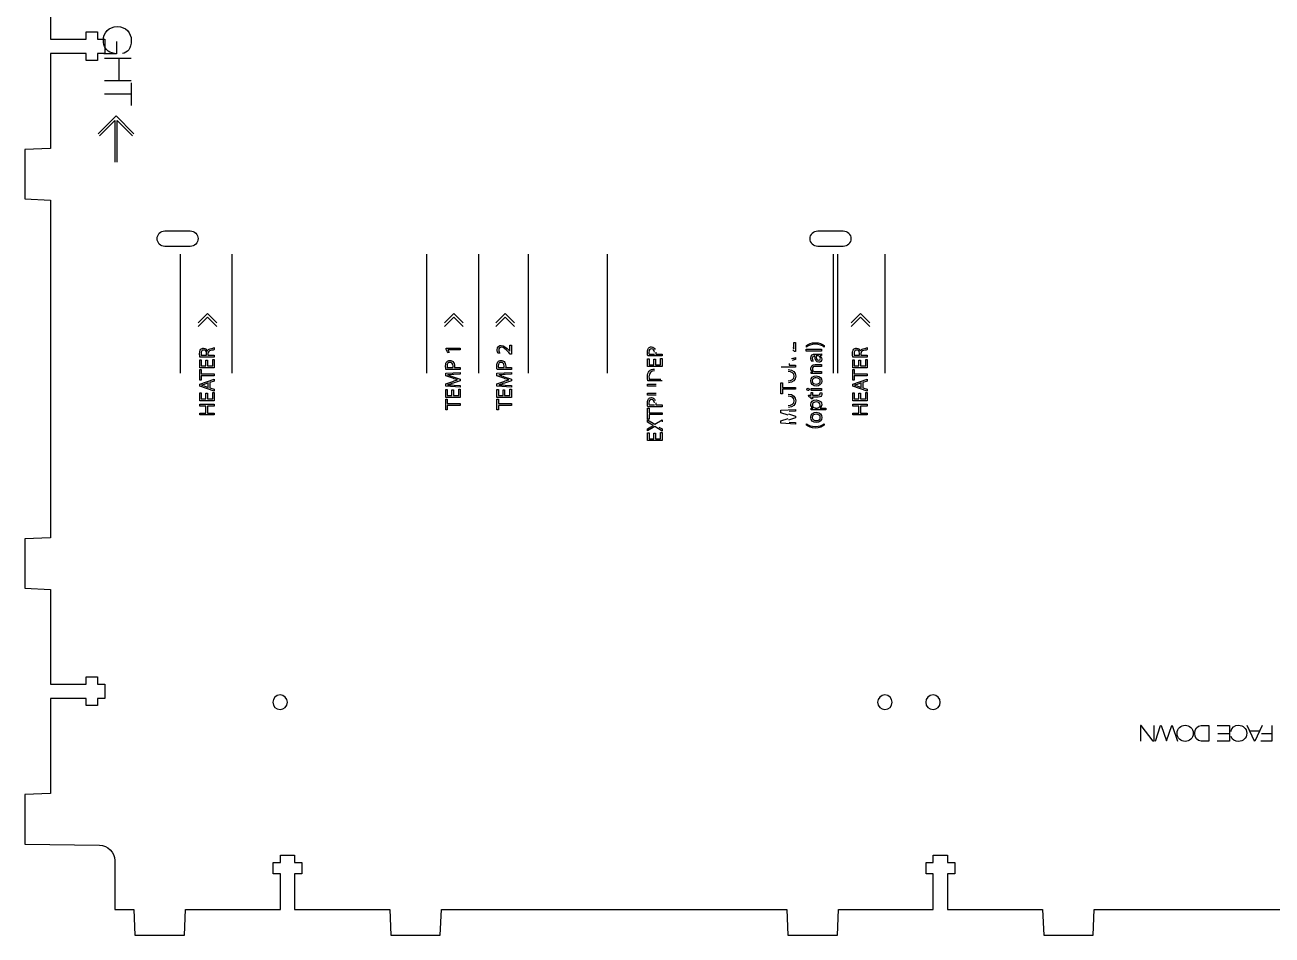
# Model space of a CAD drawing. Extents: x -1581 to 572, y -350 to 1591.
# Drawn here: x -1178 to -934.1, y -349.9 to -172 of the extents above; entities that cross this region are included whole.
import ezdxf

# ---------------------------------------------------------------- set-up
doc = ezdxf.new("R2010")
doc.units = 0
doc.layers.add('Cuts', color=1, linetype='Continuous', lineweight=25, true_color=0xff0000)
doc.layers.add('Text', color=5, linetype='Continuous', lineweight=25, true_color=0x0000ff)

msp = doc.modelspace()

# ---------------------------------------------------------------- linework, layer by layer
at = {"layer": 'Cuts', "color": 1, "lineweight": 25, "true_color": 0xff0000}
for p, q in [((-1173, -156.2), (-1173, -174.73)), ((-1173, -174.73), (-1165.98, -174.73)), ((-1165.98, -174.73), (-1165.98, -173.33)), ((-1165.98, -173.33), (-1163.78, -173.33)), ((-1163.78, -173.33), (-1163.78, -174.73)), ((-1163.78, -174.73), (-1162.34, -174.78)), ((-1162.34, -174.78), (-1162.34, -177.53)), ((-1165.98, -177.53), (-1173, -177.53)), ((-1173, -177.53), (-1173, -196.1)), ((-1165.98, -178.93), (-1165.98, -177.53)), ((-1162.34, -177.53), (-1163.78, -177.53)), ((-1163.78, -177.53), (-1163.78, -178.93)), ((-1163.78, -178.93), (-1165.98, -178.93)), ((-1173, -196.1), (-1177.98, -196.3)), ((-1177.98, -196.3), (-1177.98, -205.99)), ((-1177.98, -205.99), (-1173, -206.2)), ((-1173, -206.2), (-1173, -272.2)), ((-1173, -272.2), (-1177.98, -272.4)), ((-1177.98, -272.4), (-1177.98, -282.09)), ((-1177.98, -282.09), (-1173, -282.3)), ((-1173, -282.3), (-1173, -300.81)), ((-1165.98, -300.81), (-1165.98, -299.41)), ((-1165.98, -299.41), (-1163.78, -299.41)), ((-1163.78, -299.41), (-1163.78, -300.81)), ((-1173, -300.81), (-1165.98, -300.81)), ((-1163.78, -300.81), (-1162.34, -300.81)), ((-1162.34, -300.81), (-1162.34, -303.61)), ((-1165.98, -303.61), (-1173, -303.61)), ((-1173, -303.61), (-1173, -322.21)), ((-1165.98, -305.01), (-1165.98, -303.61)), ((-1162.34, -303.61), (-1163.78, -303.61)), ((-1163.78, -303.61), (-1163.78, -305.01)), ((-1163.78, -305.01), (-1165.98, -305.01)), ((-1173, -322.21), (-1177.98, -322.41)), ((-1177.98, -322.41), (-1177.98, -332.1)), ((-1177.98, -332.1), (-1163.42, -332.32)), ((-1160.42, -335.32), (-1160.42, -344.89)), ((-1129.44, -337.89), (-1129.44, -335.69)), ((-1129.44, -335.69), (-1128.04, -335.69)), ((-1128.04, -335.69), (-1128.04, -334.24)), ((-1128.04, -334.24), (-1125.24, -334.24)), ((-1125.24, -334.24), (-1125.24, -335.69)), ((-1125.24, -335.69), (-1123.84, -335.69)), ((-1123.84, -335.69), (-1123.84, -337.89)), ((-1001.77, -337.89), (-1001.77, -335.69)), ((-1001.77, -335.69), (-1000.37, -335.69)), ((-1000.37, -335.69), (-1000.37, -334.24)), ((-1000.37, -334.24), (-997.57, -334.24)), ((-997.57, -334.24), (-997.57, -335.69)), ((-997.57, -335.69), (-996.17, -335.69)), ((-996.17, -335.69), (-996.17, -337.89)), ((-1128.04, -337.89), (-1129.44, -337.89)), ((-1128.04, -344.9), (-1128.04, -337.89)), ((-1123.84, -337.89), (-1125.24, -337.89)), ((-1125.24, -337.89), (-1125.24, -344.9)), ((-1000.37, -337.89), (-1001.77, -337.89)), ((-1000.37, -344.9), (-1000.37, -337.89)), ((-996.17, -337.89), (-997.57, -337.89)), ((-997.57, -337.89), (-997.57, -344.9)), ((-1160.42, -344.89), (-1156.66, -344.88)), ((-1156.66, -344.88), (-1156.46, -349.87)), ((-1146.77, -349.87), (-1146.56, -344.9)), ((-1146.56, -344.9), (-1128.04, -344.9)), ((-1125.24, -344.9), (-1106.66, -344.9)), ((-1106.66, -344.9), (-1106.46, -349.87)), ((-1096.77, -349.87), (-1096.56, -344.9)), ((-1096.56, -344.9), (-1029, -344.88)), ((-1029, -344.88), (-1028.79, -349.87)), ((-1019.1, -349.87), (-1018.9, -344.9)), ((-1018.9, -344.9), (-1000.37, -344.9)), ((-997.57, -344.9), (-978.99, -344.9)), ((-978.99, -344.9), (-978.79, -349.87)), ((-969.1, -349.87), (-968.89, -344.9)), ((-968.89, -344.9), (-923.1, -344.9)), ((-1156.46, -349.87), (-1146.77, -349.87)), ((-1106.46, -349.87), (-1096.77, -349.87)), ((-1028.79, -349.87), (-1019.1, -349.87)), ((-978.79, -349.87), (-969.1, -349.87))]:
    msp.add_line(p, q, dxfattribs=at)
for points in [[(-1150.64, -212.25), (-1145.64, -212.25), (-1145.64, -212.25)], [(-1022.97, -212.25), (-1017.97, -212.25), (-1017.97, -212.25)], [(-1145.64, -215.25), (-1150.64, -215.25)], [(-1017.97, -215.25), (-1022.97, -215.25)]]:
    msp.add_lwpolyline(points, dxfattribs=at)
for points in [[(-1152.14, -213.75), (-1152.14, -212.92), (-1151.47, -212.25), (-1150.64, -212.25)], [(-1150.64, -215.25), (-1151.47, -215.25), (-1152.14, -214.58), (-1152.14, -213.75)], [(-1145.64, -212.25), (-1144.81, -212.25), (-1144.14, -212.92), (-1144.14, -213.75)], [(-1144.14, -213.75), (-1144.14, -214.58), (-1144.81, -215.25), (-1145.64, -215.25)], [(-1024.47, -213.75), (-1024.47, -212.92), (-1023.8, -212.25), (-1022.97, -212.25)], [(-1022.97, -215.25), (-1023.8, -215.25), (-1024.47, -214.58), (-1024.47, -213.75)], [(-1017.97, -212.25), (-1017.14, -212.25), (-1016.47, -212.92), (-1016.47, -213.75)], [(-1016.47, -213.75), (-1016.47, -214.58), (-1017.14, -215.25), (-1017.97, -215.25)], [(-1128.09, -302.94), (-1128.88, -302.94), (-1129.52, -303.57), (-1129.52, -304.36)], [(-1129.52, -304.36), (-1129.52, -305.15), (-1128.88, -305.79), (-1128.09, -305.79)], [(-1126.67, -304.36), (-1126.67, -303.57), (-1127.31, -302.94), (-1128.09, -302.94)], [(-1128.09, -305.79), (-1127.31, -305.79), (-1126.67, -305.15), (-1126.67, -304.36)], [(-1009.84, -302.94), (-1010.62, -302.94), (-1011.26, -303.57), (-1011.26, -304.36)], [(-1011.26, -304.36), (-1011.26, -305.15), (-1010.62, -305.79), (-1009.84, -305.79)], [(-1008.41, -304.36), (-1008.41, -303.57), (-1009.05, -302.94), (-1009.84, -302.94)], [(-1009.84, -305.79), (-1009.05, -305.79), (-1008.41, -305.15), (-1008.41, -304.36)], [(-1000.42, -302.94), (-1001.21, -302.94), (-1001.85, -303.57), (-1001.85, -304.36)], [(-1001.85, -304.36), (-1001.85, -305.15), (-1001.21, -305.79), (-1000.42, -305.79)], [(-999, -304.36), (-999, -303.57), (-999.64, -302.94), (-1000.42, -302.94)], [(-1000.42, -305.79), (-999.64, -305.79), (-999, -305.15), (-999, -304.36)], [(-1163.42, -332.32), (-1161.76, -332.32), (-1160.42, -333.66), (-1160.42, -335.32)]]:
    msp.add_open_spline(points, degree=3, dxfattribs=at)
at = {"layer": 'Text', "color": 5, "lineweight": 25, "true_color": 0x0000ff}
for points in [[(-1160.08, -175.19), (-1160.08, -177.64), (-1162.52, -177.64)], [(-1162.41, -178.44), (-1157.19, -178.44)], [(-1159.62, -178.44), (-1159.62, -182.9)], [(-1157.19, -182.9), (-1162.41, -182.9)], [(-1157.19, -183.26), (-1157.19, -187.75)], [(-1162.41, -185.43), (-1157.24, -185.43)], [(-1163.64, -193.25), (-1160.17, -189.77), (-1156.69, -193.25)], [(-1163.41, -193.62), (-1160.42, -190.63), (-1160.42, -198.8)], [(-1159.92, -198.8), (-1159.92, -190.63), (-1156.92, -193.63)], [(-1147.57, -240.04), (-1147.57, -216.76)], [(-1137.44, -240.04), (-1137.44, -216.76)], [(-1099.39, -240.04), (-1099.39, -216.76)], [(-1089.26, -240.04), (-1089.26, -216.76)], [(-1079.55, -240.04), (-1079.55, -216.76)], [(-1064.06, -240.04), (-1064.06, -216.76)], [(-1019.9, -240.04), (-1019.9, -216.76)], [(-1019.05, -240.04), (-1019.05, -216.76)], [(-1009.77, -240.04), (-1009.77, -216.76)], [(-1144.1, -230.2), (-1142.28, -228.38), (-1140.47, -230.2)], [(-1144.1, -230.9), (-1142.28, -229.08), (-1140.47, -230.9)], [(-1095.92, -230.2), (-1094.1, -228.38), (-1092.28, -230.2)], [(-1095.92, -230.9), (-1094.1, -229.08), (-1092.28, -230.9)], [(-1085.91, -230.2), (-1084.1, -228.38), (-1082.28, -230.2)], [(-1085.91, -230.9), (-1084.1, -229.08), (-1082.28, -230.9)], [(-1016.43, -230.2), (-1014.62, -228.38), (-1012.8, -230.2)], [(-1016.43, -230.9), (-1014.62, -229.08), (-1012.8, -230.9)], [(-1027.82, -235.05), (-1027.62, -235.27), (-1027.61, -235.27), (-1027.61, -234.04), (-1027.3, -234.04), (-1027.3, -235.79), (-1027.3, -235.79)], [(-1142.19, -236.19), (-1142.19, -236.54), (-1140.95, -236.54), (-1140.95, -236.91), (-1143.76, -236.91), (-1143.76, -236.91)], [(-1142.47, -236.54), (-1142.47, -236.16)], [(-1142.32, -235.69), (-1142.31, -235.69)], [(-1140.95, -235.05), (-1140.95, -235.43)], [(-1095.26, -235.49), (-1095.26, -235.5), (-1095, -235.97), (-1095.29, -236.05), (-1095.61, -235.44), (-1095.61, -235.13), (-1092.86, -235.13), (-1092.86, -235.49), (-1095.26, -235.49), (-1095.26, -235.49)], [(-1085.11, -236.11), (-1085.37, -236.22)], [(-1083.38, -235.56), (-1083.17, -235.77), (-1083.17, -235.77), (-1083.17, -234.54), (-1082.86, -234.54), (-1082.86, -236.3), (-1082.86, -236.3)], [(-1082.86, -236.3), (-1083.09, -236.3), (-1083.37, -236)], [(-1054.62, -235.95), (-1054.62, -236.3), (-1053.38, -236.3), (-1053.38, -236.67), (-1056.2, -236.67), (-1056.2, -236.67)], [(-1055.94, -236.3), (-1054.9, -236.3), (-1054.9, -236.3)], [(-1027.3, -235.79), (-1027.53, -235.79), (-1027.82, -235.5)], [(-1025.23, -235.71), (-1025.23, -235.33), (-1022.22, -235.33), (-1022.22, -235.71), (-1025.23, -235.71), (-1025.23, -235.71)], [(-1025.16, -234.93), (-1025.16, -234.64)], [(-1023.48, -236.31), (-1022.72, -236.31), (-1022.72, -236.31)], [(-1022.22, -236.28), (-1022.22, -236.61), (-1022.48, -236.64), (-1022.48, -236.65)], [(-1021.71, -234.64), (-1021.71, -234.93), (-1021.71, -234.93)], [(-1014.52, -236.19), (-1014.52, -236.54), (-1013.28, -236.54), (-1013.28, -236.91), (-1016.1, -236.91), (-1016.1, -236.91)], [(-1014.8, -236.54), (-1014.8, -236.16)], [(-1014.65, -235.69), (-1014.64, -235.69)], [(-1013.28, -235.05), (-1013.28, -235.43)], [(-1142.29, -237.52), (-1142.29, -238.62), (-1141.26, -238.62), (-1141.26, -237.39), (-1140.95, -237.39), (-1140.95, -239), (-1143.8, -239), (-1143.8, -237.45), (-1143.49, -237.45), (-1143.49, -238.62), (-1142.59, -238.62), (-1142.59, -237.52), (-1142.29, -237.52), (-1142.29, -237.52)], [(-1143.51, -236.54), (-1142.47, -236.54), (-1142.47, -236.54)], [(-1094, -238.95), (-1092.86, -238.95), (-1092.86, -239.31), (-1095.67, -239.31), (-1095.67, -239.31)], [(-1095.41, -238.95), (-1094.3, -238.95), (-1094.3, -238.95)], [(-1084, -238.95), (-1082.86, -238.95), (-1082.86, -239.31), (-1085.67, -239.31), (-1085.67, -239.31)], [(-1085.41, -238.95), (-1084.3, -238.95), (-1084.3, -238.95)], [(-1054.72, -237.28), (-1054.72, -238.38), (-1053.69, -238.38), (-1053.69, -237.15), (-1053.38, -237.15), (-1053.38, -238.75), (-1056.24, -238.75), (-1056.24, -237.21), (-1055.93, -237.21), (-1055.93, -238.38), (-1055.03, -238.38), (-1055.03, -237.28), (-1054.72, -237.28), (-1054.72, -237.28)], [(-1028.54, -238.12), (-1028.54, -238.47), (-1027.3, -238.47), (-1027.3, -238.84), (-1030.12, -238.84), (-1030.12, -238.84)], [(-1027.3, -236.98), (-1027.3, -237.36)], [(-1023.89, -237.68), (-1024.14, -237.76)], [(-1023.53, -236.68), (-1023.57, -236.68)], [(-1023.44, -238.35), (-1022.22, -238.35), (-1022.22, -238.72), (-1023.41, -238.72)], [(-1022.91, -236.67), (-1023.27, -236.67), (-1023.27, -236.67)], [(-1014.62, -237.52), (-1014.62, -238.62), (-1013.59, -238.62), (-1013.59, -237.39), (-1013.28, -237.39), (-1013.28, -239), (-1016.13, -239), (-1016.13, -237.45), (-1015.83, -237.45), (-1015.83, -238.62), (-1014.92, -238.62), (-1014.92, -237.52), (-1014.62, -237.52), (-1014.62, -237.52)], [(-1015.84, -236.54), (-1014.8, -236.54), (-1014.8, -236.54)], [(-1143.49, -240.55), (-1143.49, -241.42), (-1143.8, -241.42), (-1143.8, -239.31), (-1143.49, -239.31), (-1143.49, -240.18), (-1140.95, -240.18), (-1140.95, -240.55), (-1143.49, -240.55), (-1143.49, -240.55)], [(-1141.85, -242.9), (-1140.95, -243.2), (-1140.95, -243.58), (-1143.8, -242.6), (-1143.8, -242.16), (-1140.95, -241.19), (-1140.95, -241.58), (-1141.85, -241.89), (-1141.85, -242.9), (-1141.85, -242.9)], [(-1094.33, -241.04), (-1095.71, -240.53), (-1095.71, -240.06), (-1092.86, -239.88), (-1092.86, -240.25), (-1094.11, -240.31), (-1094.11, -240.31)], [(-1095.34, -240.36), (-1095.34, -240.37)], [(-1094.26, -240.73), (-1092.87, -241.23), (-1092.87, -241.51), (-1094.23, -241.98)], [(-1093.37, -241.35), (-1093.37, -241.34)], [(-1084.33, -241.04), (-1085.71, -240.53), (-1085.71, -240.06), (-1082.86, -239.88), (-1082.86, -240.25), (-1084.11, -240.31), (-1084.11, -240.31)], [(-1085.34, -240.36), (-1085.34, -240.37)], [(-1084.26, -240.73), (-1082.87, -241.23), (-1082.87, -241.51), (-1084.23, -241.98)], [(-1083.37, -241.35), (-1083.37, -241.34)], [(-1055.93, -241.2), (-1053.67, -241.2), (-1053.67, -241.2)], [(-1024.27, -240.11), (-1024.27, -239.78), (-1023.93, -239.76), (-1023.93, -239.75)], [(-1023.46, -239.72), (-1022.23, -239.72), (-1022.23, -240.1), (-1023.72, -240.1), (-1023.72, -240.1)], [(-1015.82, -240.55), (-1015.82, -241.42), (-1016.13, -241.42), (-1016.13, -239.31), (-1015.82, -239.31), (-1015.82, -240.18), (-1013.28, -240.18), (-1013.28, -240.55), (-1015.82, -240.55), (-1015.82, -240.55)], [(-1014.18, -242.9), (-1013.28, -243.2), (-1013.28, -243.58), (-1016.13, -242.6), (-1016.13, -242.16), (-1013.28, -241.19), (-1013.28, -241.58), (-1014.18, -241.89), (-1014.18, -242.9), (-1014.18, -242.9)], [(-1142.29, -243.97), (-1142.29, -245.07), (-1141.26, -245.07), (-1141.26, -243.84), (-1140.95, -243.84), (-1140.95, -245.45), (-1143.8, -245.45), (-1143.8, -243.9), (-1143.49, -243.9), (-1143.49, -245.07), (-1142.59, -245.07), (-1142.59, -243.97), (-1142.29, -243.97), (-1142.29, -243.97)], [(-1143.48, -242.39), (-1143.48, -242.4)], [(-1142.14, -241.96), (-1142.96, -242.24)], [(-1142.96, -242.54), (-1142.14, -242.82), (-1142.14, -241.96), (-1142.14, -241.96)], [(-1094.08, -242.37), (-1092.86, -242.44), (-1092.86, -242.79), (-1095.71, -242.59), (-1095.71, -242.12), (-1094.33, -241.64)], [(-1094.19, -243.33), (-1094.19, -244.43), (-1093.17, -244.43), (-1093.17, -243.2), (-1092.86, -243.2), (-1092.86, -244.8), (-1095.71, -244.8), (-1095.71, -243.26), (-1095.4, -243.26), (-1095.4, -244.43), (-1094.5, -244.43), (-1094.5, -243.33), (-1094.19, -243.33), (-1094.19, -243.33)], [(-1095.34, -242.3), (-1095.34, -242.31)], [(-1084.08, -242.37), (-1082.86, -242.44), (-1082.86, -242.79), (-1085.71, -242.59), (-1085.71, -242.12), (-1084.33, -241.64)], [(-1084.19, -243.33), (-1084.19, -244.43), (-1083.17, -244.43), (-1083.17, -243.2), (-1082.86, -243.2), (-1082.86, -244.8), (-1085.71, -244.8), (-1085.71, -243.26), (-1085.4, -243.26), (-1085.4, -244.43), (-1084.5, -244.43), (-1084.5, -243.33), (-1084.19, -243.33), (-1084.19, -243.33)], [(-1085.34, -242.3), (-1085.34, -242.31)], [(-1054.54, -242.58), (-1056.24, -242.58), (-1056.24, -242.21), (-1054.57, -242.21)], [(-1053.39, -241.57), (-1056.19, -241.57), (-1056.19, -241.57)], [(-1029.84, -243.2), (-1029.84, -244.07), (-1030.16, -244.07), (-1030.16, -241.96), (-1029.84, -241.96), (-1029.84, -242.83), (-1027.3, -242.83), (-1027.3, -243.2), (-1029.84, -243.2), (-1029.84, -243.2)], [(-1024.76, -244.36), (-1024.27, -244.36), (-1024.27, -243.83), (-1023.99, -243.83), (-1023.99, -244.36), (-1022.88, -244.36)], [(-1022.22, -243.41), (-1024.27, -243.41), (-1024.27, -243.04), (-1022.22, -243.04), (-1022.22, -243.41), (-1022.22, -243.41)], [(-1014.62, -243.97), (-1014.62, -245.07), (-1013.59, -245.07), (-1013.59, -243.84), (-1013.28, -243.84), (-1013.28, -245.45), (-1016.13, -245.45), (-1016.13, -243.9), (-1015.83, -243.9), (-1015.83, -245.07), (-1014.92, -245.07), (-1014.92, -243.97), (-1014.62, -243.97), (-1014.62, -243.97)], [(-1015.81, -242.39), (-1015.81, -242.4)], [(-1014.47, -241.96), (-1015.29, -242.24)], [(-1015.29, -242.54), (-1014.47, -242.82), (-1014.47, -241.96), (-1014.47, -241.96)], [(-1143.8, -247.83), (-1142.61, -247.83), (-1142.61, -246.46), (-1143.8, -246.46), (-1143.8, -246.08), (-1140.95, -246.08), (-1140.95, -246.46), (-1142.29, -246.46), (-1142.29, -247.83), (-1140.95, -247.83), (-1140.95, -248.21), (-1143.8, -248.21), (-1143.8, -247.83), (-1143.8, -247.83)], [(-1095.4, -246.36), (-1095.4, -247.23), (-1095.71, -247.23), (-1095.71, -245.12), (-1095.4, -245.12), (-1095.4, -245.99), (-1092.86, -245.99), (-1092.86, -246.36), (-1095.4, -246.36), (-1095.4, -246.36)], [(-1085.4, -246.36), (-1085.4, -247.23), (-1085.71, -247.23), (-1085.71, -245.12), (-1085.4, -245.12), (-1085.4, -245.99), (-1082.86, -245.99), (-1082.86, -246.36), (-1085.4, -246.36), (-1085.4, -246.36)], [(-1056.24, -243.94), (-1054.54, -243.94)], [(-1054.56, -244.31), (-1056.24, -244.31), (-1056.24, -243.94), (-1056.24, -243.94)], [(-1054.62, -245.87), (-1054.62, -246.22), (-1053.38, -246.22), (-1053.38, -246.59), (-1056.2, -246.59), (-1056.2, -246.59)], [(-1055.94, -246.22), (-1054.9, -246.22), (-1054.9, -246.22)], [(-1022.87, -244.73), (-1023.99, -244.73), (-1023.99, -245.04), (-1024.27, -245.04), (-1024.27, -244.73), (-1024.65, -244.73), (-1024.76, -244.36), (-1024.76, -244.36)], [(-1022.51, -243.87), (-1022.23, -243.85)], [(-1016.13, -247.83), (-1014.94, -247.83), (-1014.94, -246.46), (-1016.13, -246.46), (-1016.13, -246.08), (-1013.28, -246.08), (-1013.28, -246.46), (-1014.62, -246.46), (-1014.62, -247.83), (-1013.28, -247.83), (-1013.28, -248.21), (-1016.13, -248.21), (-1016.13, -247.83), (-1016.13, -247.83)], [(-1055.92, -248.15), (-1055.92, -249.01), (-1056.24, -249.01), (-1056.24, -246.9), (-1055.92, -246.9), (-1055.92, -247.78), (-1053.39, -247.78), (-1053.39, -248.15), (-1055.92, -248.15), (-1055.92, -248.15)], [(-1028.78, -248.28), (-1030.16, -247.77), (-1030.16, -247.3), (-1027.3, -247.13), (-1027.3, -247.49), (-1028.56, -247.56), (-1028.56, -247.56)], [(-1028.71, -247.97), (-1027.32, -248.47), (-1027.32, -248.75), (-1028.68, -249.22)], [(-1024.27, -247.24), (-1024.27, -246.91), (-1023.92, -246.89), (-1023.92, -246.88)], [(-1022.5, -246.84), (-1022.5, -246.85), (-1021.39, -246.85), (-1021.39, -247.22), (-1023.6, -247.22), (-1023.6, -247.22)], [(-1023.41, -246.85), (-1023.06, -246.85), (-1023.06, -246.85)], [(-1055.57, -249.99), (-1056.24, -249.6), (-1056.24, -249.17), (-1054.85, -250.04), (-1053.39, -249.15), (-1053.39, -249.58), (-1053.38, -249.58)], [(-1054.01, -250.59), (-1053.39, -250.93), (-1053.39, -251.36), (-1054.83, -250.48), (-1056.24, -251.32), (-1056.24, -250.89), (-1055.57, -250.52)], [(-1028.53, -249.61), (-1027.3, -249.68), (-1027.3, -250.04), (-1030.16, -249.84), (-1030.16, -249.37), (-1028.78, -248.88)], [(-1025.16, -250.23), (-1025.16, -249.94), (-1025.16, -249.94)], [(-1021.71, -249.94), (-1021.71, -250.23)], [(-1054.72, -251.75), (-1054.72, -252.85), (-1053.69, -252.85), (-1053.69, -251.62), (-1053.38, -251.62), (-1053.38, -253.23), (-1056.24, -253.23), (-1056.24, -251.68), (-1055.93, -251.68), (-1055.93, -252.85), (-1055.03, -252.85), (-1055.03, -251.75), (-1054.72, -251.75), (-1054.72, -251.75)], [(-957.25, -308.92), (-957.25, -311.94), (-957.36, -311.94), (-959.74, -308.92), (-959.84, -308.92), (-959.84, -311.94)], [(-956.95, -311.94), (-955.94, -308.92), (-955.83, -308.92), (-954.79, -311.93), (-954.79, -311.93), (-953.75, -308.92), (-953.64, -308.92), (-952.63, -311.94)], [(-947.99, -308.92), (-946.51, -308.92), (-946.51, -311.94), (-946.51, -311.94)], [(-944.86, -308.92), (-942.49, -308.92), (-942.49, -311.94), (-944.84, -311.94)], [(-936.1, -308.92), (-937.48, -311.94), (-937.59, -311.94), (-938.98, -308.92)], [(-934.18, -308.92), (-934.18, -311.94), (-936.3, -311.94)], [(-946.51, -311.94), (-947.99, -311.94)], [(-942.48, -310.54), (-944.74, -310.54)], [(-938.52, -309.92), (-936.55, -309.92)], [(-934.18, -310.54), (-936.17, -310.54)]]:
    msp.add_lwpolyline(points, dxfattribs=at)
for points in [[(-1162.64, -175), (-1162.64, -173.51), (-1161.64, -172.3), (-1159.92, -172.3)], [(-1159.92, -172.3), (-1158.19, -172.3), (-1157.19, -173.51), (-1157.19, -175)], [(-1160.95, -177.46), (-1162.15, -177.1), (-1162.64, -176.08), (-1162.64, -175)], [(-1157.19, -175), (-1157.19, -176.62), (-1157.92, -177.37), (-1158.92, -177.56)], [(-1160.08, -177.64), (-1160.68, -177.56), (-1160.95, -177.46), (-1160.95, -177.46)], [(-1143.82, -236.2), (-1143.82, -235.81), (-1143.75, -235.55), (-1143.59, -235.38)], [(-1143.76, -236.91), (-1143.8, -236.72), (-1143.82, -236.45), (-1143.82, -236.2)], [(-1143.59, -235.38), (-1143.46, -235.24), (-1143.27, -235.15), (-1143.05, -235.15)], [(-1143.01, -235.52), (-1143.38, -235.52), (-1143.54, -235.79), (-1143.54, -236.18)], [(-1143.54, -236.18), (-1143.54, -236.35), (-1143.52, -236.48), (-1143.51, -236.54)], [(-1143.05, -235.15), (-1142.67, -235.15), (-1142.42, -235.39), (-1142.32, -235.69)], [(-1142.47, -236.16), (-1142.47, -235.77), (-1142.68, -235.52), (-1143.01, -235.52)], [(-1142.31, -235.69), (-1142.23, -235.47), (-1142.03, -235.34), (-1141.73, -235.27)], [(-1141.63, -235.62), (-1142.03, -235.7), (-1142.17, -235.86), (-1142.19, -236.19)], [(-1141.73, -235.27), (-1141.34, -235.18), (-1141.06, -235.11), (-1140.95, -235.05)], [(-1140.95, -235.43), (-1141.04, -235.48), (-1141.28, -235.54), (-1141.63, -235.62)], [(-1085.65, -235.45), (-1085.65, -234.86), (-1085.25, -234.61), (-1084.85, -234.61)], [(-1085.37, -236.22), (-1085.53, -236.04), (-1085.65, -235.76), (-1085.65, -235.45)], [(-1084.81, -234.98), (-1085.09, -234.98), (-1085.34, -235.11), (-1085.34, -235.52)], [(-1085.34, -235.52), (-1085.34, -235.77), (-1085.22, -235.98), (-1085.11, -236.11)], [(-1084.85, -234.61), (-1084.35, -234.61), (-1083.94, -234.98), (-1083.38, -235.56)], [(-1083.37, -236), (-1084.04, -235.3), (-1084.39, -234.98), (-1084.81, -234.98)], [(-1056.26, -235.96), (-1056.26, -235.57), (-1056.18, -235.31), (-1056.03, -235.13)], [(-1056.2, -236.67), (-1056.23, -236.48), (-1056.26, -236.21), (-1056.26, -235.96)], [(-1056.03, -235.13), (-1055.9, -235), (-1055.7, -234.91), (-1055.48, -234.91)], [(-1055.44, -235.28), (-1055.81, -235.28), (-1055.97, -235.55), (-1055.97, -235.93)], [(-1055.97, -235.93), (-1055.97, -236.11), (-1055.96, -236.24), (-1055.94, -236.3)], [(-1055.48, -234.91), (-1055.11, -234.91), (-1054.86, -235.15), (-1054.76, -235.44)], [(-1054.9, -235.92), (-1054.9, -235.53), (-1055.12, -235.28), (-1055.44, -235.28)], [(-1025.16, -234.64), (-1024.81, -234.38), (-1024.27, -234.09), (-1023.44, -234.09)], [(-1023.44, -234.4), (-1024.2, -234.4), (-1024.74, -234.63), (-1025.16, -234.93)], [(-1024.31, -237.09), (-1024.31, -236.46), (-1023.89, -236.31), (-1023.48, -236.31)], [(-1023.44, -234.09), (-1022.61, -234.09), (-1022.07, -234.38), (-1021.71, -234.64)], [(-1021.71, -234.93), (-1022.13, -234.63), (-1022.68, -234.4), (-1023.44, -234.4)], [(-1022.72, -236.31), (-1022.54, -236.31), (-1022.36, -236.3), (-1022.22, -236.28)], [(-1016.16, -236.2), (-1016.16, -235.81), (-1016.08, -235.55), (-1015.92, -235.38)], [(-1016.1, -236.91), (-1016.13, -236.72), (-1016.16, -236.45), (-1016.16, -236.2)], [(-1015.92, -235.38), (-1015.8, -235.24), (-1015.6, -235.15), (-1015.38, -235.15)], [(-1015.34, -235.52), (-1015.71, -235.52), (-1015.87, -235.79), (-1015.87, -236.18)], [(-1015.87, -236.18), (-1015.87, -236.35), (-1015.86, -236.48), (-1015.84, -236.54)], [(-1015.38, -235.15), (-1015.01, -235.15), (-1014.76, -235.39), (-1014.65, -235.69)], [(-1014.8, -236.16), (-1014.8, -235.77), (-1015.01, -235.52), (-1015.34, -235.52)], [(-1014.64, -235.69), (-1014.56, -235.47), (-1014.36, -235.34), (-1014.07, -235.27)], [(-1013.96, -235.62), (-1014.36, -235.7), (-1014.51, -235.86), (-1014.52, -236.19)], [(-1014.07, -235.27), (-1013.67, -235.18), (-1013.39, -235.11), (-1013.28, -235.05)], [(-1013.28, -235.43), (-1013.37, -235.48), (-1013.61, -235.54), (-1013.96, -235.62)], [(-1095.73, -238.61), (-1095.73, -238.24), (-1095.64, -237.98), (-1095.49, -237.81)], [(-1095.67, -239.31), (-1095.7, -239.14), (-1095.73, -238.9), (-1095.73, -238.61)], [(-1095.49, -237.81), (-1095.36, -237.65), (-1095.15, -237.56), (-1094.9, -237.56)], [(-1094.88, -237.93), (-1095.26, -237.93), (-1095.44, -238.2), (-1095.44, -238.6)], [(-1095.44, -238.6), (-1095.44, -238.76), (-1095.43, -238.88), (-1095.41, -238.95)], [(-1094.9, -237.56), (-1094.64, -237.56), (-1094.43, -237.63), (-1094.29, -237.78)], [(-1094.27, -238.64), (-1094.27, -238.2), (-1094.49, -237.93), (-1094.88, -237.93)], [(-1094.3, -238.95), (-1094.28, -238.86), (-1094.27, -238.76), (-1094.27, -238.64)], [(-1094.29, -237.78), (-1094.08, -237.98), (-1093.97, -238.29), (-1093.97, -238.65)], [(-1093.97, -238.65), (-1093.97, -238.76), (-1093.98, -238.86), (-1094, -238.95)], [(-1085.73, -238.61), (-1085.73, -238.24), (-1085.65, -237.98), (-1085.49, -237.81)], [(-1085.67, -239.31), (-1085.7, -239.14), (-1085.73, -238.9), (-1085.73, -238.61)], [(-1085.49, -237.81), (-1085.36, -237.65), (-1085.15, -237.56), (-1084.9, -237.56)], [(-1084.88, -237.93), (-1085.26, -237.93), (-1085.44, -238.2), (-1085.44, -238.6)], [(-1085.44, -238.6), (-1085.44, -238.76), (-1085.43, -238.88), (-1085.41, -238.95)], [(-1084.9, -237.56), (-1084.64, -237.56), (-1084.44, -237.63), (-1084.29, -237.78)], [(-1084.27, -238.64), (-1084.27, -238.2), (-1084.49, -237.93), (-1084.88, -237.93)], [(-1084.3, -238.95), (-1084.28, -238.86), (-1084.27, -238.76), (-1084.27, -238.64)], [(-1084.29, -237.78), (-1084.08, -237.98), (-1083.97, -238.29), (-1083.97, -238.65)], [(-1083.97, -238.65), (-1083.97, -238.76), (-1083.98, -238.86), (-1084, -238.95)], [(-1028.09, -237.2), (-1027.69, -237.11), (-1027.41, -237.04), (-1027.3, -236.98)], [(-1027.3, -237.36), (-1027.39, -237.41), (-1027.63, -237.47), (-1027.99, -237.55)], [(-1024.32, -239.08), (-1024.32, -238.79), (-1024.15, -238.35), (-1023.44, -238.35)], [(-1024.14, -237.76), (-1024.24, -237.59), (-1024.31, -237.34), (-1024.31, -237.09)], [(-1023.57, -236.68), (-1023.74, -236.68), (-1024.04, -236.72), (-1024.04, -237.14)], [(-1024.04, -237.14), (-1024.04, -237.34), (-1023.98, -237.53), (-1023.89, -237.68)], [(-1023.41, -238.72), (-1023.74, -238.72), (-1024.01, -238.85), (-1024.01, -239.2)], [(-1022.77, -237.91), (-1023.26, -237.91), (-1023.53, -237.47), (-1023.53, -236.68)], [(-1023.27, -236.67), (-1023.28, -237.07), (-1023.21, -237.53), (-1022.81, -237.53)], [(-1022.8, -236.68), (-1022.84, -236.67), (-1022.88, -236.67), (-1022.91, -236.67)], [(-1022.81, -237.53), (-1022.56, -237.53), (-1022.45, -237.37), (-1022.45, -237.19)], [(-1022.45, -237.19), (-1022.45, -236.92), (-1022.62, -236.74), (-1022.8, -236.68)], [(-1022.18, -237.28), (-1022.18, -237.7), (-1022.47, -237.91), (-1022.77, -237.91)], [(-1022.48, -236.65), (-1022.32, -236.77), (-1022.18, -236.99), (-1022.18, -237.28)], [(-1094.11, -240.31), (-1094.51, -240.34), (-1094.99, -240.36), (-1095.34, -240.36)], [(-1095.34, -240.37), (-1095.01, -240.47), (-1094.65, -240.58), (-1094.26, -240.73)], [(-1093.37, -241.34), (-1093.66, -241.27), (-1093.97, -241.16), (-1094.33, -241.04)], [(-1094.33, -241.64), (-1093.98, -241.52), (-1093.67, -241.43), (-1093.37, -241.35)], [(-1084.11, -240.31), (-1084.51, -240.34), (-1084.99, -240.36), (-1085.34, -240.36)], [(-1085.34, -240.37), (-1085.01, -240.47), (-1084.65, -240.58), (-1084.26, -240.73)], [(-1083.37, -241.34), (-1083.66, -241.27), (-1083.97, -241.16), (-1084.33, -241.04)], [(-1084.33, -241.64), (-1083.98, -241.52), (-1083.67, -241.43), (-1083.37, -241.35)], [(-1056.26, -240.79), (-1056.26, -240.26), (-1056.13, -239.88), (-1055.9, -239.63)], [(-1056.19, -241.57), (-1056.23, -241.34), (-1056.26, -241.08), (-1056.26, -240.79)], [(-1054.87, -239.61), (-1055.54, -239.61), (-1055.97, -239.99), (-1055.97, -240.77)], [(-1055.97, -240.77), (-1055.97, -240.96), (-1055.95, -241.1), (-1055.93, -241.2)], [(-1055.9, -239.63), (-1055.67, -239.37), (-1055.34, -239.23), (-1054.88, -239.23)], [(-1028.76, -239.32), (-1027.78, -239.32), (-1027.26, -239.91), (-1027.26, -240.64)], [(-1027.56, -240.62), (-1027.56, -240.04), (-1028.1, -239.71), (-1028.74, -239.71)], [(-1028.72, -241.54), (-1028.1, -241.54), (-1027.56, -241.2), (-1027.56, -240.62)], [(-1027.26, -240.64), (-1027.26, -241.4), (-1027.85, -241.92), (-1028.71, -241.92)], [(-1023.93, -239.75), (-1024.12, -239.65), (-1024.32, -239.41), (-1024.32, -239.08)], [(-1024.31, -241.55), (-1024.32, -240.96), (-1023.89, -240.57), (-1023.27, -240.57)], [(-1023.72, -240.1), (-1023.93, -240.1), (-1024.1, -240.1), (-1024.27, -240.11)], [(-1023.25, -240.95), (-1023.6, -240.95), (-1024.04, -241.12), (-1024.04, -241.56)], [(-1024.01, -239.2), (-1024.01, -239.44), (-1023.84, -239.63), (-1023.63, -239.7)], [(-1023.63, -239.7), (-1023.58, -239.71), (-1023.52, -239.72), (-1023.46, -239.72)], [(-1023.27, -240.57), (-1022.51, -240.57), (-1022.18, -241.1), (-1022.18, -241.59)], [(-1022.46, -241.57), (-1022.46, -241.21), (-1022.79, -240.95), (-1023.25, -240.95)], [(-1142.96, -242.24), (-1143.14, -242.31), (-1143.31, -242.35), (-1143.48, -242.39)], [(-1143.48, -242.4), (-1143.31, -242.44), (-1143.13, -242.48), (-1142.96, -242.54)], [(-1094.23, -241.98), (-1094.64, -242.11), (-1095, -242.22), (-1095.34, -242.3)], [(-1095.34, -242.31), (-1094.99, -242.32), (-1094.51, -242.34), (-1094.08, -242.37)], [(-1084.23, -241.98), (-1084.64, -242.11), (-1085, -242.22), (-1085.34, -242.3)], [(-1085.34, -242.31), (-1084.99, -242.32), (-1084.51, -242.34), (-1084.08, -242.37)], [(-1025.08, -243.22), (-1025.08, -243.09), (-1024.98, -243), (-1024.85, -243)], [(-1024.85, -243.46), (-1024.98, -243.46), (-1025.08, -243.36), (-1025.08, -243.22)], [(-1024.85, -243), (-1024.72, -243), (-1024.62, -243.08), (-1024.62, -243.23)], [(-1024.62, -243.23), (-1024.62, -243.37), (-1024.72, -243.46), (-1024.85, -243.46)], [(-1023.23, -242.57), (-1023.91, -242.57), (-1024.31, -242.12), (-1024.31, -241.55)], [(-1024.04, -241.56), (-1024.04, -242), (-1023.63, -242.19), (-1023.24, -242.19)], [(-1023.24, -242.19), (-1022.8, -242.19), (-1022.46, -241.93), (-1022.46, -241.57)], [(-1022.18, -241.59), (-1022.18, -242.14), (-1022.58, -242.57), (-1023.23, -242.57)], [(-1015.29, -242.24), (-1015.47, -242.31), (-1015.64, -242.35), (-1015.81, -242.39)], [(-1015.81, -242.4), (-1015.64, -242.44), (-1015.47, -242.48), (-1015.29, -242.54)], [(-1056.26, -245.88), (-1056.26, -245.49), (-1056.18, -245.23), (-1056.03, -245.05)], [(-1056.2, -246.59), (-1056.23, -246.4), (-1056.26, -246.13), (-1056.26, -245.88)], [(-1056.03, -245.05), (-1055.9, -244.91), (-1055.7, -244.83), (-1055.48, -244.83)], [(-1055.44, -245.2), (-1055.81, -245.2), (-1055.97, -245.46), (-1055.97, -245.85)], [(-1055.97, -245.85), (-1055.97, -246.03), (-1055.96, -246.15), (-1055.94, -246.22)], [(-1055.48, -244.83), (-1055.11, -244.83), (-1054.86, -245.07), (-1054.76, -245.36)], [(-1054.9, -245.84), (-1054.9, -245.45), (-1055.12, -245.2), (-1055.44, -245.2)], [(-1028.76, -244.12), (-1027.78, -244.12), (-1027.26, -244.72), (-1027.26, -245.44)], [(-1027.56, -245.42), (-1027.56, -244.84), (-1028.1, -244.51), (-1028.74, -244.51)], [(-1028.72, -246.34), (-1028.1, -246.34), (-1027.56, -246.01), (-1027.56, -245.42)], [(-1027.26, -245.44), (-1027.26, -246.2), (-1027.85, -246.73), (-1028.71, -246.73)], [(-1024.32, -246.15), (-1024.32, -245.65), (-1023.9, -245.28), (-1023.28, -245.28)], [(-1023.92, -246.88), (-1024.17, -246.73), (-1024.32, -246.48), (-1024.32, -246.15)], [(-1023.26, -245.65), (-1023.67, -245.65), (-1024.02, -245.87), (-1024.02, -246.26)], [(-1024.02, -246.26), (-1024.02, -246.52), (-1023.84, -246.76), (-1023.56, -246.83)], [(-1023.28, -245.28), (-1022.54, -245.28), (-1022.18, -245.73), (-1022.18, -246.21)], [(-1022.47, -246.28), (-1022.47, -245.88), (-1022.79, -245.65), (-1023.26, -245.65)], [(-1022.91, -246.83), (-1022.65, -246.77), (-1022.47, -246.54), (-1022.47, -246.28)], [(-1022.88, -244.36), (-1022.63, -244.36), (-1022.49, -244.29), (-1022.49, -244.08)], [(-1022.33, -244.58), (-1022.45, -244.69), (-1022.63, -244.73), (-1022.87, -244.73)], [(-1022.49, -244.08), (-1022.49, -243.98), (-1022.5, -243.92), (-1022.51, -243.87)], [(-1022.18, -246.21), (-1022.18, -246.48), (-1022.3, -246.72), (-1022.5, -246.84)], [(-1022.18, -244.18), (-1022.18, -244.35), (-1022.24, -244.49), (-1022.33, -244.58)], [(-1022.23, -243.85), (-1022.2, -243.92), (-1022.18, -244.04), (-1022.18, -244.18)], [(-1024.31, -248.68), (-1024.32, -248.09), (-1023.89, -247.69), (-1023.27, -247.69)], [(-1023.23, -249.69), (-1023.91, -249.69), (-1024.31, -249.24), (-1024.31, -248.68)], [(-1023.6, -247.22), (-1023.87, -247.22), (-1024.08, -247.23), (-1024.27, -247.24)], [(-1023.25, -248.07), (-1023.6, -248.07), (-1024.04, -248.25), (-1024.04, -248.68)], [(-1024.04, -248.68), (-1024.04, -249.12), (-1023.63, -249.31), (-1023.24, -249.31)], [(-1023.56, -246.83), (-1023.51, -246.84), (-1023.46, -246.85), (-1023.41, -246.85)], [(-1023.27, -247.69), (-1022.51, -247.69), (-1022.18, -248.22), (-1022.18, -248.71)], [(-1022.46, -248.69), (-1022.46, -248.34), (-1022.79, -248.07), (-1023.25, -248.07)], [(-1023.24, -249.31), (-1022.8, -249.31), (-1022.46, -249.06), (-1022.46, -248.69)], [(-1022.18, -248.71), (-1022.18, -249.26), (-1022.58, -249.69), (-1023.23, -249.69)], [(-1023.06, -246.85), (-1023, -246.85), (-1022.95, -246.85), (-1022.91, -246.83)], [(-1055.09, -250.24), (-1055.25, -250.16), (-1055.39, -250.09), (-1055.57, -249.99)], [(-1055.57, -250.52), (-1055.38, -250.41), (-1055.24, -250.33), (-1055.09, -250.26)], [(-1025.16, -249.94), (-1024.74, -250.25), (-1024.2, -250.47), (-1023.43, -250.47)], [(-1023.43, -250.78), (-1024.26, -250.78), (-1024.81, -250.5), (-1025.16, -250.23)], [(-1023.43, -250.47), (-1022.67, -250.47), (-1022.14, -250.24), (-1021.71, -249.94)], [(-1021.71, -250.23), (-1022.06, -250.5), (-1022.61, -250.78), (-1023.43, -250.78)], [(-952.69, -310.43), (-952.69, -309.44), (-951.99, -308.86), (-951.13, -308.86)], [(-951.13, -308.86), (-950.26, -308.86), (-949.56, -309.44), (-949.56, -310.43)], [(-949.25, -310.43), (-949.25, -309.53), (-948.82, -308.92), (-947.99, -308.92)], [(-942.18, -310.07), (-942.1, -309.26), (-941.37, -308.86), (-940.67, -308.86)], [(-940.67, -308.86), (-939.81, -308.86), (-939.1, -309.44), (-939.1, -310.43)], [(-951.13, -312.01), (-951.99, -312.01), (-952.69, -311.43), (-952.69, -310.43)], [(-949.56, -310.43), (-949.56, -311.43), (-950.26, -312.01), (-951.13, -312.01)], [(-947.99, -311.94), (-948.82, -311.94), (-949.25, -311.33), (-949.25, -310.43)], [(-940.67, -312.01), (-941.39, -312.01), (-941.95, -311.72), (-942.11, -311.06)], [(-939.1, -310.43), (-939.1, -311.43), (-939.81, -312.01), (-940.67, -312.01)]]:
    msp.add_open_spline(points, degree=3, dxfattribs=at)

doc.saveas('drawing.dxf')
